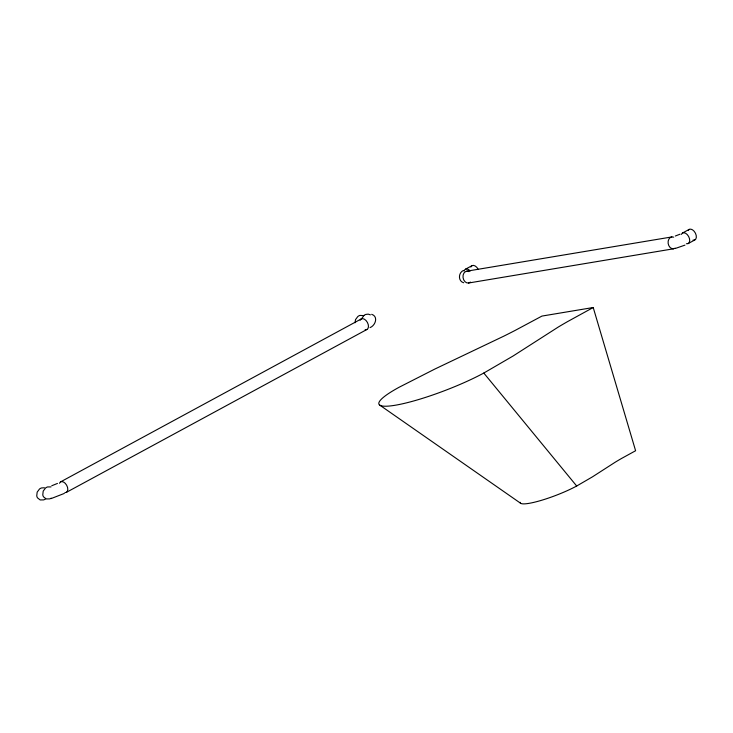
<?xml version="1.0" encoding="UTF-8"?>
<svg xmlns="http://www.w3.org/2000/svg" width="733" height="733" viewBox="0 0 733 733"><rect width="100%" height="100%" fill="white"/><g stroke="black" fill="none" stroke-linecap="round" stroke-linejoin="round"><path stroke-width="1.1" d="M361.332 319.24L363.87 315.511A10.601 8.164 80.5 0 1 365.877 314.42L368.204 314.136L370.422 314.86M463.476 270.422C458.308 272.639 457.868 281.124 463.668 282.764M370.064 327.596C375.452 325.534 378.585 316.482 371.677 314.32M593.217 307.521L541.944 316.079L515.088 330.446A233.57 38.153 -21 0 1 503.992 336.071L434.751 369.102L399.338 387.143A67.088 10.958 -21 0 0 395.142 405.257A67.088 10.958 -21 0 0 483.798 373.042L513.045 356.036L558.344 327A233.57 38.153 -21 0 1 567.36 321.723L593.217 307.521L635.603 450.74L621.685 458.382A126.177 20.606 -21 0 0 615.161 462.239L592.438 476.862L576.688 486.016A36.128 5.901 -21 0 1 540.129 500.712A36.128 5.901 -21 0 1 520.155 502.325M60.711 481.81L361.378 318.864M465.464 269.203L472.098 265.612M66.245 492.429L366.912 329.484M682.625 232.947L689.258 229.356M688.168 243.576L694.792 239.975M64.284 493.446L51.108 498.587M57.449 483.432L51.75 485.759M680.087 234.184L675.304 236.017M684.97 245.124L675.45 248.414M466.738 271.183L671.831 236.942M468.524 283.02L673.627 248.78M44.411 487.757L41.488 487.958A10.601 8.164 80.5 0 0 39.481 489.048L37.163 492.145L36.751 495.865A4.526 3.491 80.5 0 0 37.52 497.872L40.159 499.943L43.641 499.897A10.601 8.164 80.5 0 0 45.657 498.806M51.008 486.895L47.526 486.95A10.601 8.164 80.5 0 0 45.51 488.041L43.192 491.137L42.78 494.857A4.526 3.491 80.5 0 0 43.549 496.864L46.188 498.935L49.679 498.889A10.601 8.164 80.5 0 0 51.209 498.147M363.88 315.593L359.848 315.428A10.601 8.164 80.5 0 0 357.832 316.519L355.514 319.615L355.029 322.758M379.602 405.01L520.577 503.232M483.798 373.042L576.688 486.016M360.123 320.284A5.992 3.692 61.5 0 1 367.416 322.456A5.992 3.692 61.5 0 1 365.144 329.658M59.455 483.23A5.992 3.692 61.5 0 1 66.611 485.145A5.992 3.692 61.5 0 1 64.87 492.658M681.378 234.377A5.992 3.692 61.5 0 1 688.663 236.539A5.992 3.692 61.5 0 1 686.39 243.741M688.195 230.391A5.992 3.692 61.5 0 1 695.443 233.222A5.992 3.692 61.5 0 1 693.024 240.14M675.212 248.157A5.992 4.609 80.5 0 1 668.148 243.402A5.992 4.609 80.5 0 1 673.7 237.162M470.467 282.113A5.992 4.609 80.5 0 1 463.045 277.605A5.992 4.609 80.5 0 1 469.065 271.613M464.071 271.054A5.992 3.692 61.5 0 1 470.229 270.972M470.843 267.032A5.992 3.692 61.5 0 1 478.182 269.295"/></g></svg>
